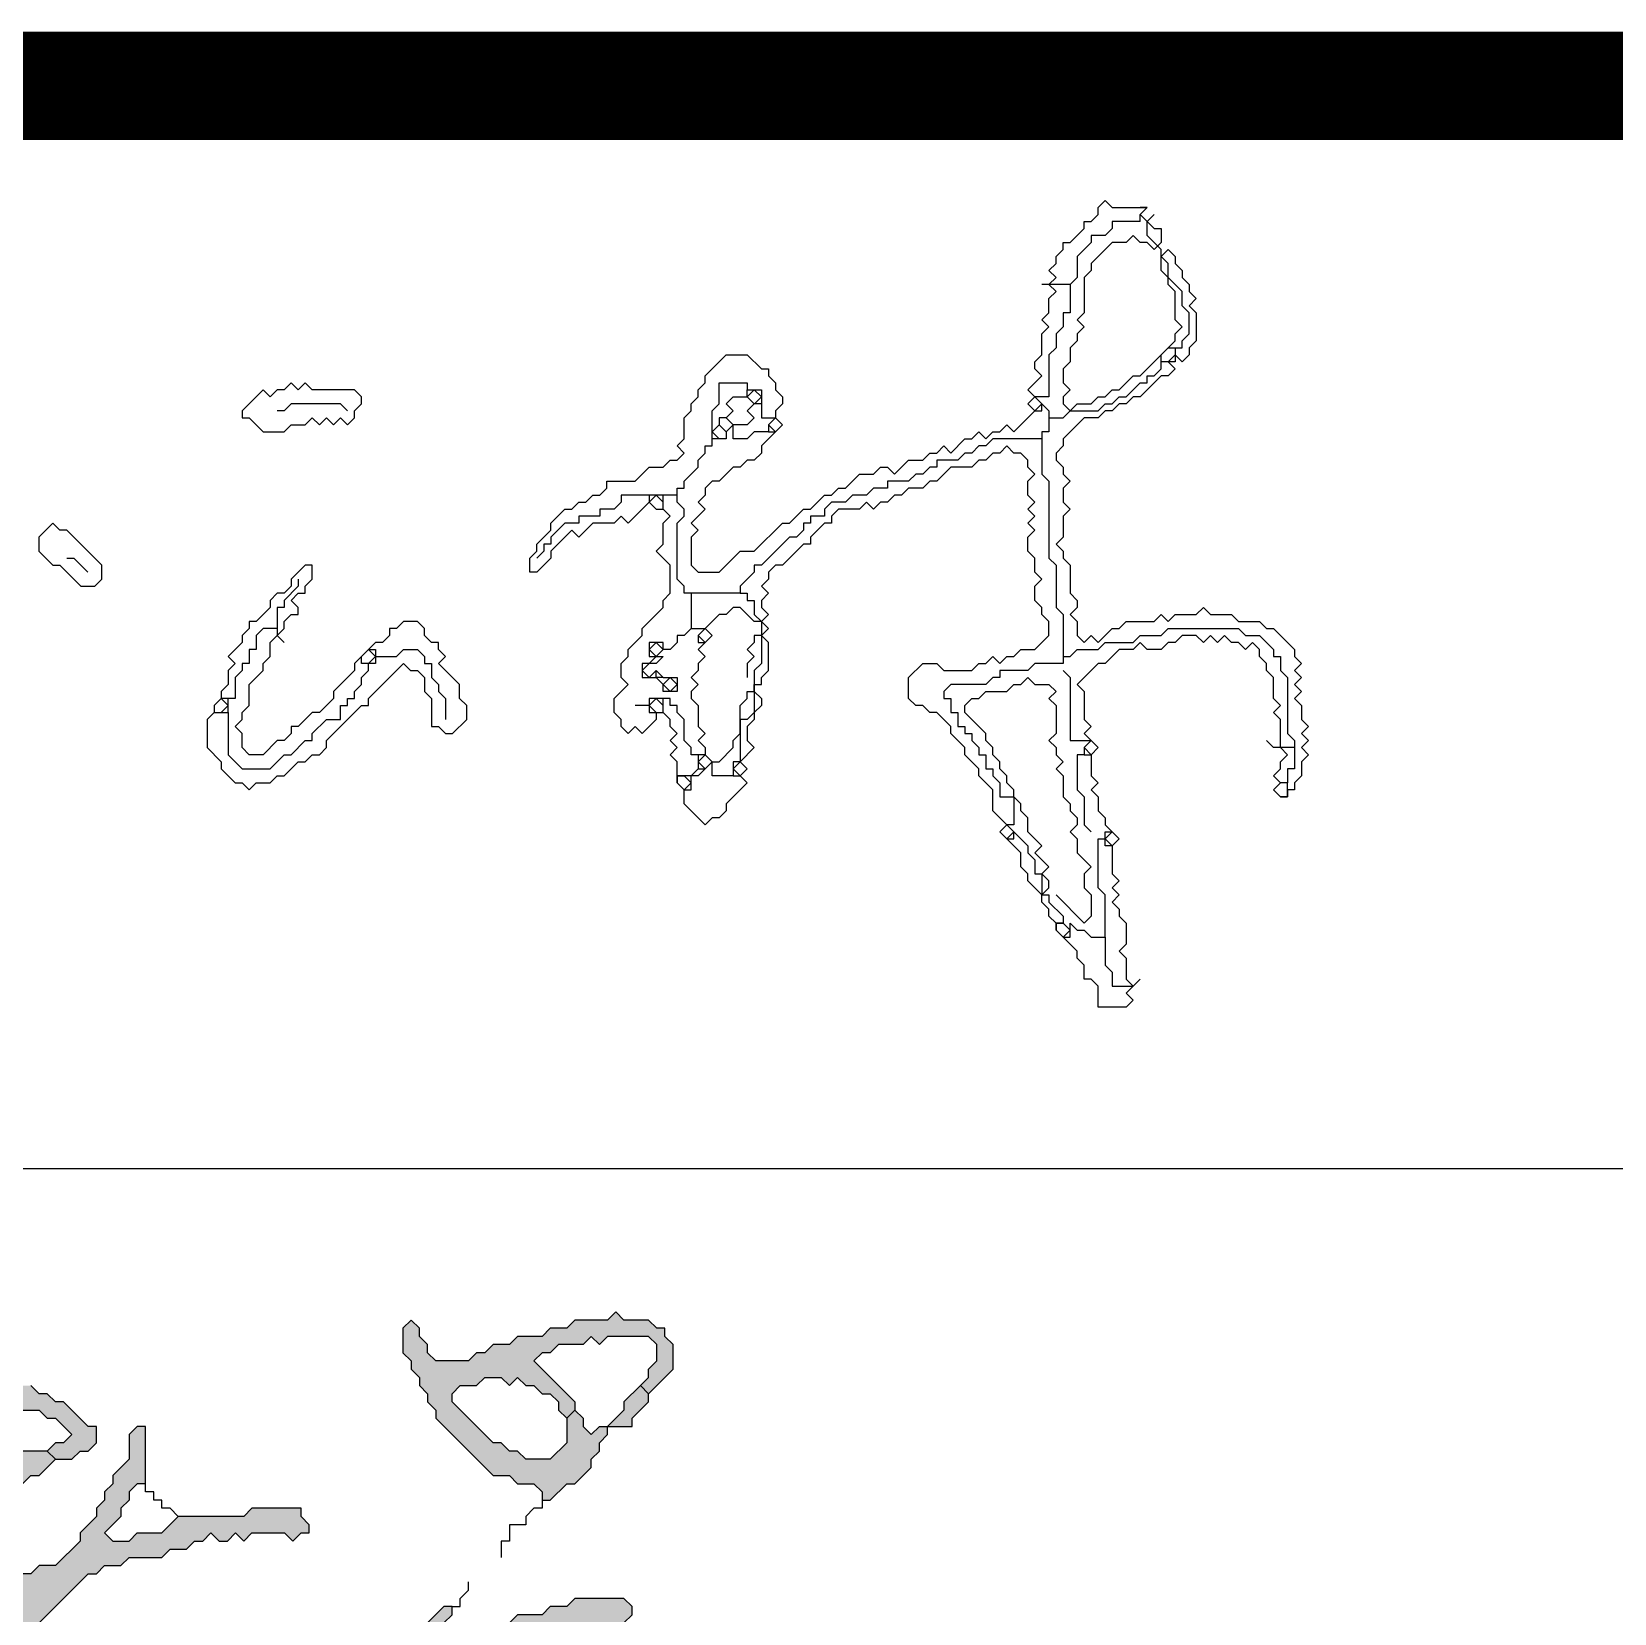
# Model space of a CAD drawing. Header units: millimetres. Extents: x 12325263 to 13848842, y -1463133 to 573208.
# Drawn here: x 12645324 to 12647079, y -1378184 to -1376431 of the extents above; entities that cross this region are included whole.
import ezdxf
from ezdxf.enums import TextEntityAlignment as Align

# ---------------------------------------------------------------- set-up
doc = ezdxf.new("R2010")
doc.units = ezdxf.units.MM
doc.header["$LTSCALE"] = 1000
doc.layers.add('TITLIN', color=7, linetype='Continuous')
doc.layers.add('电子签名', color=6, linetype='Continuous')
doc.styles.add('ACHT', font='simhei.ttf')
doc.styles.add('TITXC', font='simhei.ttf')
doc.styles.add('TITXV', font='', dxfattribs={"width": 0.7})
doc.styles.get('TITXV').set_extended_font_data('SimSun')

# ---------------------------------------------------------------- blocks, each defined once
blk = doc.blocks.new('横向图框_A0')
at = {"layer": 'TITLIN'}
blk.add_line((1114, 206.115), (1179, 206.115), dxfattribs=at)
at = {"layer": 'TITLIN', "const_width": 0.8}
blk.add_lwpolyline([(1114, 214.115), (1179, 214.115)], dxfattribs=at)
at = {"style": 'TITXV', "width": 0.8}
for tag, p in [('智能化', (9.375, 781)), ('暖通', (3.125, 781)), ('给排水', (15.625, 705)), ('建筑', (3.125, 705)), ('结构', (9.375, 705)), ('电气', (21.875, 705))]:
    blk.add_attdef(tag, text='', height=2.5, rotation=90, dxfattribs=at).set_placement(p, align=Align.MIDDLE_CENTER)
for tag, height, style, p in [('总工程师', 3, 'ACHT', (1143.109, 210.304)), ('审定', 3, 'ACHT', (1143.109, 202.304)), ('审核', 3, 'ACHT', (1143.109, 194.304)), ('设计总负责人1', 3, 'ACHT', (1143.109, 186.304)), ('设计总负责人2', 3, 'ACHT', (1143.109, 178.304)), ('设计总负责人3', 3, 'ACHT', (1143.109, 170.304)), ('专业负责人1', 3, 'ACHT', (1143.109, 162.304)), ('专业负责人2', 3, 'ACHT', (1143.109, 154.304)), ('专业负责人3', 3, 'ACHT', (1143.109, 146.304)), ('校核1', 3, 'ACHT', (1143.109, 138.304)), ('校核2', 3, 'ACHT', (1143.109, 130.304)), ('设计1', 3, 'ACHT', (1143.109, 122.304)), ('设计2', 3, 'ACHT', (1143.109, 114.304)), ('工程编号', 3, 'TITXC', (1142.308, 74.793)), ('专业', 3, 'TITXC', (1170.433, 74.793)), ('设计阶段', 3, 'TITXC', (1155.544, 67.776)), ('图号', 5, 'TITXC', (1140.343, 32.746)), ('出图日期', 3, 'ACHT', (1144.346, 24.293))]:
    blk.add_attdef(tag, text='', height=height, dxfattribs=dict(style=style)).set_placement(p, align=Align.MIDDLE_CENTER)
at = {"style": 'TITXC', "flags": 1}
for tag, height, p in [('建设单位', 3, (1149.822, 102.293)), ('工程名称', 3, (1149.822, 86.293)), ('图纸名称', 5, (1149.822, 51.043))]:
    blk.add_attdef(tag, text='', height=height, dxfattribs=at).set_placement(p, align=Align.MIDDLE_CENTER)
at = {"style": 'ACHT', "width": 0.8}
for tag, p in [('版本号', (1172.763, 32.793)), ('序号', (1172.763, 24.293))]:
    blk.add_attdef(tag, text='', height=3, dxfattribs=at).set_placement(p, align=Align.MIDDLE_CENTER)
blk = doc.blocks.new('*U20')
blk.add_blockref('横向图框_A0', (0, 0))
blk = doc.blocks.new('zhauau')
for points in [[(-72861.85, -93841.98), (-72857.96, -93838.09), (-72861.85, -93834.2), (-72857.96, -93830.31), (-72857.96, -93826.42), (-72854.07, -93822.54), (-72854.07, -93818.65), (-72850.18, -93818.65), (-72842.41, -93810.87), (-72842.41, -93806.98), (-72838.52, -93806.98), (-72834.63, -93803.1), (-72834.63, -93799.21), (-72830.74, -93795.32), (-72826.85, -93799.21), (-72811.3, -93799.21)], [(-72811.3, -93799.21), (-72807.41, -93799.21), (-72811.3, -93803.1), (-72807.41, -93806.98)], [(-72811.3, -93806.98), (-72811.3, -93803.1), (-72807.41, -93799.21), (-72811.3, -93799.21)], [(-72791.86, -93876.97), (-72787.97, -93876.97), (-72787.97, -93873.08), (-72784.09, -93869.19), (-72784.09, -93857.53), (-72787.97, -93853.64), (-72787.97, -93845.86), (-72795.75, -93838.09), (-72795.75, -93830.31), (-72799.64, -93826.42), (-72799.64, -93822.54), (-72807.41, -93814.76), (-72807.41, -93806.98), (-72803.53, -93803.1)], [(-72811.3, -93806.98), (-72826.85, -93806.98), (-72826.85, -93810.87), (-72830.74, -93814.76), (-72838.52, -93814.76), (-72838.52, -93818.65), (-72846.29, -93826.42), (-72846.29, -93838.09), (-72850.18, -93841.98)], [(-72807.41, -93806.98), (-72807.41, -93806.98)], [(-72807.41, -93806.98), (-72803.53, -93810.87), (-72799.64, -93810.87), (-72799.64, -93818.65)], [(-72799.64, -93818.65), (-72803.53, -93822.54), (-72807.41, -93818.65), (-72811.3, -93818.65), (-72815.19, -93814.76), (-72819.08, -93818.65), (-72826.85, -93818.65), (-72838.52, -93830.31), (-72838.52, -93834.2), (-72842.41, -93838.09), (-72842.41, -93857.53), (-72846.29, -93861.42), (-72842.41, -93865.3), (-72846.29, -93869.19), (-72846.29, -93873.08), (-72850.18, -93876.97), (-72850.18, -93884.74), (-72854.07, -93888.63), (-72854.07, -93896.41), (-72850.18, -93900.3), (-72854.07, -93904.18), (-72854.07, -93908.07), (-72850.18, -93911.96), (-72846.29, -93908.07), (-72838.52, -93908.07), (-72834.63, -93904.18), (-72830.74, -93904.18), (-72826.85, -93900.3), (-72822.97, -93900.3), (-72815.19, -93892.52), (-72811.3, -93892.52), (-72799.64, -93880.86)], [(-72799.64, -93880.86), (-72791.86, -93873.08), (-72791.86, -93869.19), (-72787.97, -93865.3), (-72791.86, -93861.42), (-72791.86, -93845.86), (-72795.75, -93841.98), (-72795.75, -93838.09), (-72799.64, -93834.2), (-72799.64, -93826.42), (-72795.75, -93822.54), (-72791.86, -93826.42), (-72791.86, -93830.31), (-72787.97, -93834.2), (-72787.97, -93838.09), (-72784.09, -93841.98), (-72784.09, -93845.86), (-72780.2, -93849.75), (-72784.09, -93853.64), (-72780.2, -93857.53), (-72780.2, -93873.08), (-72784.09, -93876.97), (-72784.09, -93880.86), (-72787.97, -93884.74)], [(-72869.62, -93904.18), (-72873.51, -93900.3), (-72865.73, -93892.52), (-72869.62, -93888.63), (-72869.62, -93884.74), (-72865.73, -93880.86), (-72865.73, -93869.19), (-72861.85, -93865.3), (-72865.73, -93861.42), (-72861.85, -93857.53), (-72861.85, -93849.75), (-72857.96, -93845.86), (-72861.85, -93841.98)], [(-72850.18, -93841.98), (-72865.73, -93841.98)], [(-72850.18, -93841.98), (-72850.18, -93857.53), (-72854.07, -93857.53), (-72854.07, -93865.3), (-72857.96, -93869.19), (-72857.96, -93876.97), (-72861.85, -93880.86), (-72861.85, -93904.18), (-72865.73, -93904.18)], [(-72861.85, -93841.98), (-72861.85, -93841.98)], [(-73083.46, -93962.5), (-73095.13, -93974.17), (-73099.01, -93970.28), (-73102.9, -93974.17), (-73114.57, -93974.17), (-73122.34, -93981.94), (-73126.23, -93978.06), (-73137.89, -93989.72), (-73137.89, -93993.61), (-73145.67, -94001.38), (-73149.56, -94001.38), (-73149.56, -93993.61), (-73145.67, -93989.72), (-73145.67, -93985.83), (-73137.89, -93978.06), (-73137.89, -93974.17), (-73130.12, -93966.39), (-73126.23, -93966.39), (-73122.34, -93962.5), (-73118.45, -93962.5), (-73114.57, -93958.62), (-73110.68, -93958.62), (-73106.79, -93954.73), (-73106.79, -93950.84), (-73091.24, -93950.84), (-73083.46, -93943.06), (-73075.69, -93943.06), (-73071.8, -93939.18), (-73067.91, -93939.18), (-73064.02, -93935.29), (-73067.91, -93931.4), (-73064.02, -93927.51), (-73064.02, -93915.85), (-73060.13, -93911.96), (-73060.13, -93908.07), (-73056.25, -93904.18), (-73056.25, -93900.3), (-73052.36, -93896.41), (-73052.36, -93892.52), (-73040.69, -93880.86), (-73029.03, -93880.86), (-73021.25, -93888.63), (-73017.37, -93888.63), (-73017.37, -93892.52), (-73013.48, -93896.41), (-73013.48, -93900.3), (-73009.59, -93904.18), (-73009.59, -93908.07), (-73013.48, -93911.96), (-73013.48, -93915.85)], [(-72787.97, -93884.74), (-72791.86, -93880.86), (-72795.75, -93884.74), (-72791.86, -93888.63), (-72795.75, -93892.52), (-72799.64, -93892.52), (-72811.3, -93904.18), (-72815.19, -93904.18), (-72819.08, -93908.07), (-72822.97, -93908.07), (-72826.85, -93911.96), (-72830.74, -93911.96), (-72834.63, -93915.85), (-72842.41, -93915.85), (-72854.07, -93927.51), (-72854.07, -93931.4), (-72857.96, -93935.29), (-72857.96, -93939.18), (-72854.07, -93943.06), (-72854.07, -93946.95), (-72850.18, -93950.84), (-72854.07, -93954.73), (-72854.07, -93962.5), (-72850.18, -93966.39), (-72854.07, -93970.28), (-72854.07, -93981.94), (-72857.96, -93985.83), (-72854.07, -93989.72), (-72854.07, -93993.61), (-72850.18, -93997.5), (-72850.18, -94013.05), (-72846.29, -94016.94), (-72846.29, -94020.82), (-72850.18, -94024.71), (-72846.29, -94028.6), (-72846.29, -94036.38), (-72842.41, -94040.26), (-72838.52, -94036.38), (-72834.63, -94040.26), (-72826.85, -94032.49), (-72822.97, -94032.49), (-72819.08, -94028.6), (-72803.53, -94028.6), (-72799.64, -94024.71), (-72795.75, -94028.6), (-72791.86, -94024.71), (-72780.2, -94024.71), (-72776.31, -94020.82), (-72772.42, -94024.71), (-72760.76, -94024.71), (-72756.87, -94028.6), (-72745.21, -94028.6), (-72741.32, -94032.49), (-72737.43, -94032.49), (-72725.77, -94044.15), (-72725.77, -94048.04), (-72721.88, -94051.93), (-72725.77, -94055.82), (-72721.88, -94059.7), (-72725.77, -94063.59), (-72721.88, -94067.48), (-72725.77, -94071.37), (-72721.88, -94075.26), (-72721.88, -94083.03), (-72717.99, -94086.92), (-72721.88, -94090.81), (-72717.99, -94094.7), (-72721.88, -94098.58), (-72717.99, -94102.47), (-72721.88, -94106.36), (-72721.88, -94114.14), (-72725.77, -94118.02), (-72725.77, -94121.91), (-72729.65, -94121.91)], [(-72799.64, -93884.74), (-72799.64, -93880.86), (-72795.75, -93876.97), (-72791.86, -93876.97)], [(-72791.86, -93876.97), (-72791.86, -93884.74), (-72799.64, -93884.74)], [(-72861.85, -93915.85), (-72854.07, -93915.85), (-72850.18, -93911.96), (-72834.63, -93911.96), (-72830.74, -93908.07), (-72826.85, -93908.07), (-72822.97, -93904.18), (-72819.08, -93904.18), (-72811.3, -93896.41), (-72807.41, -93896.41), (-72807.41, -93892.52), (-72803.53, -93892.52), (-72799.64, -93888.63), (-72799.64, -93884.74)], [(-73281.75, -93896.41), (-73285.64, -93900.3), (-73289.53, -93900.3), (-73293.41, -93904.18), (-73297.3, -93900.3), (-73308.97, -93911.96), (-73308.97, -93915.85), (-73305.08, -93915.85), (-73297.3, -93923.62), (-73285.64, -93923.62), (-73281.75, -93919.74), (-73273.97, -93919.74), (-73270.09, -93915.85), (-73266.2, -93919.74), (-73262.31, -93915.85), (-73258.42, -93919.74), (-73254.53, -93915.85), (-73250.65, -93919.74), (-73246.76, -93915.85), (-73246.76, -93911.96), (-73242.87, -93908.07), (-73242.87, -93904.18), (-73246.76, -93900.3), (-73270.09, -93900.3), (-73273.97, -93896.41), (-73277.86, -93900.3), (-73281.75, -93896.41)], [(-73048.47, -93927.51), (-73048.47, -93911.96), (-73044.58, -93908.07), (-73044.58, -93896.41), (-73029.03, -93896.41), (-73029.03, -93900.3)], [(-73250.65, -93911.96), (-73254.53, -93908.07), (-73281.75, -93908.07), (-73285.64, -93911.96), (-73289.53, -93911.96)], [(-73036.81, -93919.74), (-73040.69, -93915.85), (-73036.81, -93911.96), (-73040.69, -93908.07), (-73036.81, -93904.18), (-73029.03, -93904.18)], [(-73029.03, -93904.18), (-73025.14, -93900.3), (-73021.25, -93904.18), (-73029.03, -93911.96), (-73025.14, -93915.85), (-73029.03, -93919.74), (-73036.81, -93919.74)], [(-73029.03, -93900.3), (-73021.25, -93900.3), (-73021.25, -93908.07)], [(-73021.25, -93908.07), (-73025.14, -93908.07), (-73029.03, -93904.18), (-73029.03, -93900.3)], [(-73021.25, -93908.07), (-73021.25, -93915.85), (-73017.37, -93915.85)], [(-72869.62, -93911.96), (-72873.51, -93908.07), (-72869.62, -93904.18)], [(-72865.73, -93904.18), (-72869.62, -93904.18), (-72873.51, -93908.07), (-72869.62, -93911.96), (-72865.73, -93911.96)], [(-72869.62, -93904.18), (-72865.73, -93908.07), (-72869.62, -93911.96)], [(-72865.73, -93911.96), (-72865.73, -93908.07), (-72861.85, -93911.96), (-72861.85, -93915.85)], [(-73013.48, -93923.62), (-73021.25, -93931.4), (-73021.25, -93935.29), (-73025.14, -93939.18), (-73029.03, -93939.18), (-73032.92, -93943.06), (-73036.81, -93943.06), (-73044.58, -93950.84), (-73048.47, -93950.84), (-73052.36, -93954.73), (-73052.36, -93958.62), (-73056.25, -93962.5), (-73052.36, -93966.39), (-73060.13, -93974.17), (-73056.25, -93978.06), (-73060.13, -93981.94), (-73060.13, -93997.5), (-73056.25, -94001.38), (-73044.58, -94001.38), (-73032.92, -93989.72), (-73025.14, -93989.72), (-73009.59, -93974.17), (-73005.7, -93974.17), (-72997.93, -93966.39), (-72994.04, -93966.39), (-72986.26, -93958.62), (-72982.37, -93958.62), (-72978.49, -93954.73), (-72974.6, -93954.73), (-72966.82, -93946.95), (-72959.05, -93946.95), (-72955.16, -93943.06), (-72951.27, -93943.06), (-72947.38, -93946.95), (-72939.61, -93939.18), (-72931.83, -93939.18), (-72927.94, -93935.29), (-72924.05, -93935.29), (-72920.17, -93931.4), (-72916.28, -93935.29), (-72908.5, -93927.51), (-72904.61, -93927.51), (-72900.73, -93923.62), (-72896.84, -93927.51), (-72892.95, -93923.62), (-72889.06, -93923.62), (-72885.17, -93919.74), (-72881.29, -93923.62), (-72869.62, -93911.96)], [(-73017.37, -93923.62), (-73025.14, -93923.62), (-73029.03, -93927.51), (-73036.81, -93927.51), (-73036.81, -93919.74), (-73040.69, -93915.85), (-73044.58, -93915.85), (-73044.58, -93919.74), (-73040.69, -93923.62), (-73040.69, -93927.51), (-73048.47, -93927.51)], [(-73013.48, -93915.85), (-73017.37, -93919.74), (-73013.48, -93923.62)], [(-73017.37, -93915.85), (-73013.48, -93915.85), (-73017.37, -93919.74), (-73017.37, -93923.62)], [(-73013.48, -93923.62), (-73009.59, -93919.74), (-73013.48, -93915.85)], [(-72861.85, -93915.85), (-72861.85, -93923.62), (-72865.73, -93923.62), (-72865.73, -93927.51)], [(-73036.81, -93919.74), (-73040.69, -93923.62), (-73044.58, -93919.74), (-73048.47, -93923.62), (-73044.58, -93927.51)], [(-73017.37, -93923.62), (-73013.48, -93923.62), (-73009.59, -93919.74)], [(-73067.91, -93958.62), (-73067.91, -93954.73), (-73064.02, -93954.73), (-73064.02, -93950.84), (-73056.25, -93943.06), (-73056.25, -93939.18), (-73052.36, -93935.29), (-73052.36, -93931.4), (-73048.47, -93931.4), (-73048.47, -93927.51)], [(-72865.73, -93927.51), (-72892.95, -93927.51), (-72896.84, -93931.4), (-72900.73, -93931.4), (-72904.61, -93935.29), (-72908.5, -93935.29), (-72912.39, -93939.18), (-72924.05, -93939.18), (-72924.05, -93943.06), (-72927.94, -93943.06), (-72931.83, -93946.95), (-72935.72, -93946.95), (-72939.61, -93950.84), (-72951.27, -93950.84), (-72951.27, -93954.73), (-72959.05, -93954.73), (-72962.93, -93958.62), (-72970.71, -93958.62), (-72974.6, -93962.5), (-72982.37, -93962.5), (-72986.26, -93966.39), (-72986.26, -93970.28), (-72994.04, -93970.28), (-72994.04, -93974.17), (-72997.93, -93974.17), (-72997.93, -93978.06), (-73001.81, -93981.94), (-73005.7, -93981.94), (-73021.25, -93997.5), (-73025.14, -93997.5), (-73025.14, -94001.38), (-73032.92, -94009.16), (-73032.92, -94013.05)], [(-72885.17, -94141.35), (-72892.95, -94133.58), (-72892.95, -94121.91), (-72900.73, -94114.14), (-72900.73, -94110.25), (-72908.5, -94102.47), (-72908.5, -94098.58), (-72916.28, -94090.81), (-72916.28, -94086.92), (-72924.05, -94079.14), (-72927.94, -94079.14), (-72931.83, -94075.26), (-72935.72, -94075.26), (-72939.61, -94071.37), (-72939.61, -94059.7), (-72931.83, -94051.93), (-72924.05, -94051.93), (-72920.17, -94055.82), (-72904.61, -94055.82), (-72900.73, -94051.93), (-72896.84, -94051.93), (-72892.95, -94048.04), (-72889.06, -94051.93), (-72885.17, -94048.04), (-72881.29, -94048.04), (-72877.4, -94044.15), (-72869.62, -94044.15), (-72861.85, -94036.38), (-72861.85, -94028.6), (-72865.73, -94024.71), (-72865.73, -94020.82), (-72869.62, -94016.94), (-72869.62, -94009.16), (-72865.73, -94005.27), (-72869.62, -94001.38), (-72869.62, -93993.61), (-72873.51, -93989.72), (-72873.51, -93981.94), (-72869.62, -93978.06), (-72873.51, -93974.17), (-72869.62, -93970.28), (-72873.51, -93966.39), (-72869.62, -93962.5), (-72873.51, -93958.62), (-72873.51, -93950.84), (-72869.62, -93946.95), (-72873.51, -93943.06), (-72873.51, -93939.18), (-72877.4, -93935.29), (-72881.29, -93935.29), (-72885.17, -93931.4), (-72889.06, -93935.29), (-72892.95, -93935.29), (-72896.84, -93939.18), (-72900.73, -93939.18), (-72904.61, -93943.06), (-72916.28, -93943.06), (-72924.05, -93950.84), (-72927.94, -93950.84), (-72931.83, -93954.73), (-72939.61, -93954.73), (-72943.49, -93958.62), (-72947.38, -93958.62), (-72951.27, -93962.5), (-72955.16, -93962.5), (-72959.05, -93966.39), (-72962.93, -93962.5), (-72966.82, -93966.39), (-72978.49, -93966.39), (-72982.37, -93970.28), (-72982.37, -93974.17), (-72986.26, -93974.17), (-72994.04, -93981.94), (-72994.04, -93985.83), (-72997.93, -93985.83), (-73009.59, -93997.5), (-73013.48, -93997.5), (-73017.37, -94001.38), (-73017.37, -94005.27), (-73021.25, -94009.16), (-73017.37, -94013.05), (-73021.25, -94016.94), (-73021.25, -94020.82), (-73017.37, -94024.71), (-73021.25, -94028.6)], [(-72865.73, -93927.51), (-72865.73, -93946.95), (-72861.85, -93950.84), (-72861.85, -93993.61), (-72857.96, -93997.5), (-72857.96, -94020.82), (-72854.07, -94024.71), (-72854.07, -94048.04)], [(-73083.46, -93958.62), (-73099.01, -93958.62), (-73099.01, -93962.5), (-73102.9, -93966.39), (-73110.68, -93966.39), (-73110.68, -93970.28), (-73122.34, -93970.28), (-73122.34, -93974.17), (-73130.12, -93974.17), (-73137.89, -93981.94), (-73137.89, -93985.83), (-73141.78, -93985.83), (-73141.78, -93989.72), (-73145.67, -93993.61)], [(-73075.69, -93966.39), (-73075.69, -93962.5), (-73079.57, -93958.62), (-73083.46, -93962.5)], [(-73075.69, -93958.62), (-73083.46, -93958.62)], [(-73083.46, -93958.62), (-73083.46, -93962.5), (-73079.57, -93966.39), (-73075.69, -93966.39), (-73075.69, -93958.62)], [(-73067.91, -93958.62), (-73075.69, -93958.62)], [(-73060.13, -94013.05), (-73064.02, -94013.05), (-73064.02, -94009.16), (-73067.91, -94005.27), (-73067.91, -93974.17), (-73064.02, -93970.28), (-73064.02, -93966.39), (-73067.91, -93962.5), (-73067.91, -93958.62)], [(-73075.69, -94079.14), (-73075.69, -94075.26), (-73079.57, -94071.37), (-73083.46, -94075.26), (-73079.57, -94079.14), (-73079.57, -94083.03), (-73087.35, -94090.81), (-73091.24, -94086.92), (-73095.13, -94090.81), (-73099.01, -94086.92), (-73099.01, -94083.03), (-73102.9, -94079.14), (-73102.9, -94071.37), (-73095.13, -94063.59), (-73099.01, -94059.7), (-73099.01, -94051.93), (-73095.13, -94048.04), (-73095.13, -94044.15), (-73087.35, -94036.38), (-73087.35, -94032.49), (-73075.69, -94020.82), (-73075.69, -94016.94), (-73071.8, -94013.05), (-73071.8, -93997.5), (-73079.57, -93989.72), (-73075.69, -93985.83), (-73075.69, -93974.17), (-73071.8, -93970.28), (-73075.69, -93966.39)], [(-73083.46, -93962.5), (-73079.57, -93966.39), (-73075.69, -93966.39)], [(-73413.94, -93974.17), (-73421.72, -93981.94), (-73421.72, -93989.72), (-73413.94, -93997.5), (-73410.05, -93997.5), (-73398.39, -94009.16), (-73390.61, -94009.16), (-73386.73, -94005.27), (-73386.73, -93997.5), (-73406.17, -93978.06), (-73410.05, -93978.06), (-73413.94, -93974.17)], [(-73406.17, -93993.61), (-73402.28, -93993.61), (-73394.5, -94001.38)], [(-73277.86, -94005.27), (-73277.86, -94009.16), (-73285.64, -94016.94), (-73285.64, -94020.82), (-73289.53, -94020.82), (-73289.53, -94032.49)], [(-73277.86, -94013.05), (-73273.97, -94013.05), (-73273.97, -94009.16), (-73270.09, -94005.27), (-73270.09, -93997.5), (-73273.97, -93997.5), (-73281.75, -94005.27), (-73281.75, -94009.16), (-73285.64, -94013.05)], [(-73285.64, -94013.05), (-73289.53, -94013.05), (-73293.41, -94016.94), (-73293.41, -94020.82), (-73301.19, -94028.6), (-73305.08, -94028.6), (-73305.08, -94032.49), (-73308.97, -94036.38), (-73308.97, -94040.26), (-73316.74, -94048.04), (-73312.85, -94051.93), (-73316.74, -94055.82), (-73316.74, -94063.59), (-73320.63, -94067.48), (-73320.63, -94071.37)], [(-73289.53, -94036.38), (-73285.64, -94032.49), (-73285.64, -94028.6), (-73281.75, -94024.71), (-73277.86, -94024.71), (-73277.86, -94020.82), (-73281.75, -94016.94), (-73277.86, -94013.05)], [(-73032.92, -94013.05), (-73060.13, -94013.05)], [(-73060.13, -94013.05), (-73060.13, -94032.49)], [(-73032.92, -94013.05), (-73029.03, -94013.05), (-73029.03, -94016.94), (-73025.14, -94016.94), (-73025.14, -94024.71), (-73021.25, -94028.6), (-73021.25, -94051.93), (-73025.14, -94055.82), (-73025.14, -94079.14), (-73029.03, -94083.03), (-73032.92, -94083.03), (-73032.92, -94106.36)], [(-73021.25, -94028.6), (-73025.14, -94028.6), (-73032.92, -94020.82), (-73036.81, -94020.82), (-73040.69, -94024.71), (-73044.58, -94024.71), (-73052.36, -94032.49)], [(-73324.52, -94079.14), (-73328.41, -94083.03), (-73328.41, -94098.58), (-73320.63, -94106.36), (-73320.63, -94110.25), (-73312.85, -94118.02), (-73308.97, -94118.02), (-73305.08, -94121.91), (-73301.19, -94118.02), (-73293.41, -94118.02), (-73289.53, -94114.14), (-73285.64, -94114.14), (-73277.86, -94106.36), (-73273.97, -94106.36), (-73270.09, -94102.47), (-73266.2, -94102.47), (-73262.31, -94098.58), (-73262.31, -94094.7), (-73242.87, -94075.26), (-73238.98, -94075.26), (-73238.98, -94071.37), (-73219.54, -94051.93), (-73215.65, -94055.82), (-73211.77, -94055.82), (-73207.88, -94059.7), (-73207.88, -94067.48), (-73203.99, -94071.37), (-73203.99, -94086.92), (-73200.1, -94086.92), (-73196.21, -94090.81), (-73192.33, -94090.81), (-73184.55, -94083.03), (-73184.55, -94075.26), (-73188.44, -94071.37), (-73188.44, -94063.59), (-73200.1, -94051.93), (-73196.21, -94048.04), (-73200.1, -94044.15), (-73200.1, -94040.26), (-73203.99, -94040.26), (-73207.88, -94036.38), (-73207.88, -94032.49), (-73211.77, -94028.6), (-73219.54, -94028.6), (-73223.43, -94032.49), (-73227.32, -94032.49), (-73227.32, -94036.38), (-73231.21, -94040.26), (-73235.09, -94040.26), (-73238.98, -94044.15)], [(-73021.25, -94036.38), (-73017.37, -94032.49), (-73021.25, -94028.6)], [(-73289.53, -94032.49), (-73297.3, -94032.49), (-73301.19, -94036.38), (-73301.19, -94044.15), (-73305.08, -94044.15), (-73305.08, -94051.93), (-73308.97, -94051.93), (-73308.97, -94055.82), (-73312.85, -94059.7), (-73312.85, -94071.37), (-73316.74, -94071.37)], [(-73238.98, -94044.15), (-73246.76, -94051.93), (-73246.76, -94055.82), (-73258.42, -94067.48), (-73258.42, -94071.37), (-73266.2, -94079.14), (-73270.09, -94079.14), (-73277.86, -94086.92), (-73281.75, -94086.92), (-73281.75, -94090.81), (-73285.64, -94094.7), (-73289.53, -94094.7), (-73297.3, -94102.47), (-73305.08, -94102.47), (-73308.97, -94098.58), (-73308.97, -94090.81), (-73312.85, -94086.92), (-73308.97, -94083.03), (-73308.97, -94079.14), (-73305.08, -94075.26), (-73305.08, -94063.59), (-73297.3, -94055.82), (-73297.3, -94051.93), (-73293.41, -94048.04), (-73293.41, -94040.26), (-73289.53, -94036.38)], [(-73289.53, -94032.49), (-73289.53, -94036.38), (-73285.64, -94040.26)], [(-73289.53, -94036.38), (-73285.64, -94040.26)], [(-73079.57, -94048.04), (-73083.46, -94044.15), (-73079.57, -94040.26), (-73075.69, -94044.15), (-73079.57, -94048.04)], [(-73075.69, -94044.15), (-73075.69, -94040.26), (-73083.46, -94040.26), (-73083.46, -94048.04), (-73075.69, -94048.04), (-73079.57, -94051.93)], [(-73060.13, -94032.49), (-73064.02, -94036.38), (-73067.91, -94036.38), (-73067.91, -94040.26), (-73071.8, -94044.15), (-73075.69, -94044.15)], [(-73060.13, -94032.49), (-73052.36, -94032.49), (-73056.25, -94036.38), (-73056.25, -94040.26), (-73052.36, -94040.26), (-73048.47, -94036.38)], [(-73052.36, -94040.26), (-73056.25, -94044.15), (-73052.36, -94048.04), (-73056.25, -94051.93), (-73056.25, -94055.82), (-73060.13, -94059.7), (-73056.25, -94063.59), (-73060.13, -94067.48), (-73060.13, -94071.37), (-73056.25, -94075.26), (-73056.25, -94086.92), (-73052.36, -94090.81), (-73056.25, -94094.7), (-73052.36, -94098.58), (-73052.36, -94102.47)], [(-73052.36, -94032.49), (-73056.25, -94036.38), (-73052.36, -94040.26)], [(-73052.36, -94040.26), (-73048.47, -94036.38), (-73052.36, -94032.49)], [(-73021.25, -94036.38), (-73025.14, -94036.38), (-73025.14, -94040.26), (-73029.03, -94044.15), (-73025.14, -94048.04), (-73029.03, -94051.93), (-73029.03, -94059.7)], [(-73025.14, -94067.48), (-73025.14, -94063.59), (-73021.25, -94063.59), (-73021.25, -94059.7), (-73017.37, -94055.82), (-73017.37, -94040.26), (-73021.25, -94036.38)], [(-72854.07, -94048.04), (-72850.18, -94048.04), (-72846.29, -94044.15), (-72834.63, -94044.15), (-72830.74, -94040.26), (-72815.19, -94040.26), (-72811.3, -94036.38), (-72799.64, -94036.38), (-72795.75, -94032.49), (-72756.87, -94032.49), (-72752.98, -94036.38), (-72745.21, -94036.38), (-72737.43, -94044.15), (-72737.43, -94048.04), (-72733.54, -94048.04), (-72733.54, -94055.82), (-72729.65, -94059.7), (-72729.65, -94090.81), (-72725.77, -94094.7), (-72725.77, -94098.58)], [(-72733.54, -94098.58), (-72733.54, -94083.03), (-72737.43, -94079.14), (-72733.54, -94075.26), (-72737.43, -94071.37), (-72737.43, -94059.7), (-72741.32, -94055.82), (-72741.32, -94051.93), (-72745.21, -94048.04), (-72745.21, -94044.15), (-72749.09, -94040.26), (-72752.98, -94044.15), (-72756.87, -94040.26), (-72760.76, -94040.26), (-72764.65, -94036.38), (-72768.53, -94040.26), (-72772.42, -94036.38), (-72776.31, -94040.26), (-72780.2, -94036.38), (-72787.97, -94036.38), (-72791.86, -94040.26), (-72795.75, -94040.26), (-72799.64, -94044.15), (-72807.41, -94044.15), (-72811.3, -94040.26), (-72815.19, -94044.15), (-72822.97, -94044.15), (-72830.74, -94051.93), (-72834.63, -94051.93), (-72846.29, -94063.59), (-72842.41, -94067.48), (-72842.41, -94083.03), (-72838.52, -94086.92), (-72842.41, -94090.81), (-72838.52, -94094.7)], [(-73238.98, -94051.93), (-73242.87, -94051.93), (-73242.87, -94048.04), (-73238.98, -94044.15), (-73235.09, -94044.15), (-73235.09, -94048.04)], [(-73238.98, -94044.15), (-73235.09, -94048.04), (-73238.98, -94051.93)], [(-73235.09, -94048.04), (-73235.09, -94051.93), (-73238.98, -94051.93)], [(-73235.09, -94048.04), (-73223.43, -94048.04), (-73219.54, -94044.15), (-73211.77, -94044.15), (-73207.88, -94048.04), (-73207.88, -94051.93), (-73203.99, -94051.93), (-73203.99, -94059.7), (-73200.1, -94063.59), (-73200.1, -94067.48), (-73196.21, -94071.37), (-73196.21, -94083.03)], [(-73079.57, -94048.04), (-73087.35, -94055.82), (-73083.46, -94059.7), (-73079.57, -94055.82)], [(-72854.07, -94048.04), (-72854.07, -94051.93), (-72869.62, -94051.93), (-72873.51, -94055.82), (-72889.06, -94055.82), (-72889.06, -94059.7), (-72892.95, -94059.7), (-72896.84, -94063.59), (-72916.28, -94063.59), (-72920.17, -94067.48), (-72920.17, -94071.37), (-72916.28, -94071.37), (-72916.28, -94079.14), (-72912.39, -94079.14), (-72912.39, -94086.92), (-72908.5, -94086.92), (-72908.5, -94090.81), (-72904.61, -94090.81), (-72904.61, -94094.7), (-72900.73, -94098.58), (-72900.73, -94102.47), (-72896.84, -94102.47), (-72896.84, -94110.25), (-72892.95, -94110.25), (-72892.95, -94114.14), (-72889.06, -94118.02), (-72889.06, -94125.8), (-72881.29, -94125.8), (-72881.29, -94141.35)], [(-73316.74, -94079.14), (-73316.74, -94102.47), (-73308.97, -94110.25), (-73293.41, -94110.25), (-73285.64, -94102.47), (-73281.75, -94102.47), (-73273.97, -94094.7), (-73270.09, -94094.7), (-73270.09, -94090.81), (-73262.31, -94083.03), (-73254.53, -94083.03), (-73254.53, -94075.26), (-73250.65, -94075.26), (-73250.65, -94071.37), (-73246.76, -94071.37), (-73246.76, -94067.48), (-73242.87, -94063.59), (-73242.87, -94059.7), (-73238.98, -94055.82), (-73238.98, -94051.93)], [(-73079.57, -94051.93), (-73087.35, -94051.93), (-73087.35, -94059.7), (-73079.57, -94059.7)], [(-73079.57, -94059.7), (-73079.57, -94055.82), (-73075.69, -94059.7)], [(-72854.07, -94055.82), (-72850.18, -94059.7), (-72850.18, -94094.7), (-72842.41, -94094.7)], [(-73075.69, -94059.7), (-73067.91, -94059.7), (-73067.91, -94067.48), (-73075.69, -94067.48), (-73075.69, -94063.59), (-73079.57, -94059.7)], [(-73075.69, -94059.7), (-73079.57, -94059.7)], [(-73071.8, -94059.7), (-73075.69, -94063.59), (-73071.8, -94067.48), (-73067.91, -94063.59), (-73071.8, -94059.7)], [(-72865.73, -94180.23), (-72861.85, -94176.34), (-72861.85, -94172.46), (-72865.73, -94168.57), (-72861.85, -94164.68), (-72869.62, -94156.9), (-72865.73, -94153.02), (-72873.51, -94145.24), (-72873.51, -94137.46), (-72877.4, -94133.58), (-72877.4, -94129.69), (-72881.29, -94125.8), (-72881.29, -94121.91), (-72885.17, -94118.02), (-72885.17, -94114.14), (-72889.06, -94110.25), (-72889.06, -94106.36), (-72892.95, -94102.47), (-72892.95, -94098.58), (-72896.84, -94094.7), (-72896.84, -94090.81), (-72908.5, -94079.14), (-72908.5, -94075.26), (-72904.61, -94071.37), (-72900.73, -94071.37), (-72896.84, -94067.48), (-72885.17, -94067.48), (-72881.29, -94063.59), (-72877.4, -94063.59), (-72873.51, -94059.7), (-72869.62, -94063.59), (-72861.85, -94063.59), (-72857.96, -94067.48), (-72861.85, -94071.37), (-72857.96, -94075.26), (-72857.96, -94090.81), (-72861.85, -94094.7), (-72857.96, -94098.58), (-72857.96, -94102.47), (-72854.07, -94106.36), (-72857.96, -94110.25), (-72854.07, -94114.14), (-72854.07, -94125.8), (-72850.18, -94129.69), (-72850.18, -94133.58), (-72846.29, -94137.46), (-72846.29, -94141.35), (-72850.18, -94145.24), (-72846.29, -94149.13), (-72846.29, -94156.9), (-72838.52, -94164.68), (-72842.41, -94168.57), (-72842.41, -94176.34), (-72838.52, -94180.23), (-72838.52, -94191.9), (-72842.41, -94195.78), (-72857.96, -94180.23)], [(-73316.74, -94071.37), (-73320.63, -94071.37), (-73324.52, -94075.26), (-73324.52, -94079.14), (-73316.74, -94079.14)], [(-73320.63, -94071.37), (-73324.52, -94075.26), (-73324.52, -94079.14)], [(-73324.52, -94079.14), (-73320.63, -94079.14), (-73316.74, -94075.26), (-73320.63, -94071.37)], [(-73316.74, -94079.14), (-73316.74, -94071.37)], [(-73083.46, -94075.26), (-73091.24, -94075.26)], [(-73075.69, -94071.37), (-73083.46, -94071.37), (-73083.46, -94075.26)], [(-73083.46, -94075.26), (-73083.46, -94079.14), (-73075.69, -94079.14), (-73075.69, -94071.37)], [(-73056.25, -94102.47), (-73060.13, -94102.47), (-73060.13, -94098.58), (-73064.02, -94094.7), (-73064.02, -94083.03), (-73067.91, -94079.14), (-73067.91, -94075.26), (-73071.8, -94075.26), (-73071.8, -94071.37), (-73075.69, -94071.37)], [(-73052.36, -94102.47), (-73056.25, -94106.36), (-73052.36, -94110.25), (-73048.47, -94106.36), (-73044.58, -94106.36), (-73036.81, -94098.58), (-73036.81, -94094.7), (-73032.92, -94090.81), (-73032.92, -94075.26), (-73029.03, -94071.37), (-73029.03, -94067.48), (-73025.14, -94067.48)], [(-73025.14, -94067.48), (-73021.25, -94071.37), (-73021.25, -94075.26), (-73025.14, -94079.14), (-73025.14, -94083.03), (-73029.03, -94086.92), (-73029.03, -94094.7), (-73025.14, -94098.58), (-73032.92, -94106.36)], [(-73067.91, -94114.14), (-73067.91, -94106.36), (-73071.8, -94102.47), (-73067.91, -94098.58), (-73071.8, -94094.7), (-73067.91, -94090.81), (-73071.8, -94086.92), (-73071.8, -94083.03), (-73075.69, -94079.14)], [(-72842.41, -94094.7), (-72838.52, -94094.7), (-72842.41, -94098.58), (-72842.41, -94102.47)], [(-72838.52, -94094.7), (-72842.41, -94098.58), (-72838.52, -94102.47)], [(-72842.41, -94102.47), (-72838.52, -94102.47), (-72834.63, -94098.58)], [(-72838.52, -94102.47), (-72834.63, -94098.58), (-72838.52, -94094.7)], [(-72733.54, -94098.58), (-72737.43, -94098.58), (-72741.32, -94094.7)], [(-72725.77, -94098.58), (-72737.43, -94098.58), (-72741.32, -94094.7)], [(-72729.65, -94121.91), (-72729.65, -94125.8), (-72733.54, -94125.8), (-72737.43, -94121.91), (-72733.54, -94118.02), (-72737.43, -94114.14), (-72733.54, -94110.25), (-72733.54, -94106.36), (-72729.65, -94102.47), (-72733.54, -94098.58)], [(-72725.77, -94098.58), (-72725.77, -94110.25), (-72729.65, -94110.25), (-72729.65, -94118.02)], [(-73056.25, -94110.25), (-73052.36, -94110.25), (-73056.25, -94114.14), (-73060.13, -94114.14)], [(-73060.13, -94114.14), (-73056.25, -94110.25)], [(-73048.47, -94110.25), (-73048.47, -94106.36), (-73052.36, -94102.47), (-73056.25, -94102.47)], [(-73056.25, -94102.47), (-73056.25, -94110.25)], [(-73036.81, -94114.14), (-73048.47, -94114.14), (-73048.47, -94110.25)], [(-73032.92, -94106.36), (-73036.81, -94110.25), (-73032.92, -94114.14)], [(-73032.92, -94106.36), (-73036.81, -94106.36), (-73036.81, -94114.14)], [(-73036.81, -94114.14), (-73032.92, -94114.14), (-73029.03, -94110.25), (-73032.92, -94106.36)], [(-73032.92, -94114.14), (-73029.03, -94110.25), (-73032.92, -94106.36)], [(-72842.41, -94102.47), (-72846.29, -94102.47), (-72846.29, -94121.91), (-72842.41, -94125.8), (-72842.41, -94141.35), (-72838.52, -94145.24)], [(-72838.52, -94102.47), (-72838.52, -94114.14), (-72834.63, -94118.02), (-72838.52, -94121.91), (-72834.63, -94125.8), (-72834.63, -94133.58), (-72830.74, -94137.46), (-72830.74, -94141.35), (-72826.85, -94145.24)], [(-73064.02, -94121.91), (-73067.91, -94118.02), (-73067.91, -94114.14)], [(-73067.91, -94114.14), (-73064.02, -94114.14), (-73060.13, -94118.02), (-73064.02, -94121.91)], [(-73060.13, -94114.14), (-73067.91, -94114.14), (-73067.91, -94118.02), (-73064.02, -94121.91), (-73060.13, -94121.91), (-73060.13, -94114.14)], [(-73032.92, -94114.14), (-73029.03, -94118.02), (-73040.69, -94129.69), (-73040.69, -94133.58), (-73044.58, -94137.46), (-73048.47, -94137.46), (-73052.36, -94141.35), (-73064.02, -94129.69), (-73064.02, -94121.91)], [(-72729.65, -94118.02), (-72733.54, -94118.02), (-72737.43, -94121.91), (-72733.54, -94125.8), (-72729.65, -94125.8), (-72729.65, -94118.02)], [(-72881.29, -94141.35), (-72885.17, -94141.35), (-72889.06, -94145.24), (-72885.17, -94149.13), (-72881.29, -94149.13)], [(-72885.17, -94149.13), (-72889.06, -94145.24), (-72885.17, -94141.35)], [(-72885.17, -94141.35), (-72881.29, -94145.24), (-72885.17, -94149.13)], [(-72881.29, -94149.13), (-72881.29, -94145.24), (-72873.51, -94153.02), (-72873.51, -94156.9), (-72869.62, -94160.79), (-72869.62, -94168.57), (-72865.73, -94168.57), (-72865.73, -94180.23), (-72861.85, -94180.23), (-72861.85, -94184.12), (-72854.07, -94191.9), (-72854.07, -94195.78)], [(-72830.74, -94149.13), (-72830.74, -94145.24), (-72826.85, -94145.24), (-72822.97, -94149.13), (-72826.85, -94153.02), (-72830.74, -94153.02), (-72830.74, -94149.13)], [(-72826.85, -94145.24), (-72830.74, -94149.13), (-72826.85, -94153.02)], [(-72826.85, -94153.02), (-72822.97, -94149.13), (-72826.85, -94145.24)], [(-72865.73, -94180.23), (-72873.51, -94172.46), (-72873.51, -94168.57), (-72877.4, -94164.68), (-72877.4, -94156.9), (-72885.17, -94149.13)], [(-72830.74, -94203.56), (-72830.74, -94180.23), (-72834.63, -94176.34), (-72834.63, -94149.13), (-72830.74, -94149.13)], [(-72826.85, -94153.02), (-72826.85, -94168.57), (-72822.97, -94172.46), (-72826.85, -94176.34), (-72822.97, -94180.23), (-72826.85, -94184.12), (-72822.97, -94188.01), (-72822.97, -94191.9), (-72819.08, -94195.78), (-72819.08, -94207.45), (-72822.97, -94211.34), (-72819.08, -94215.22), (-72819.08, -94226.89), (-72815.19, -94230.78)], [(-72857.96, -94195.78), (-72861.85, -94191.9), (-72861.85, -94188.01), (-72865.73, -94184.12), (-72865.73, -94180.23)], [(-72854.07, -94195.78), (-72857.96, -94195.78), (-72857.96, -94199.67), (-72854.07, -94203.56), (-72850.18, -94203.56), (-72850.18, -94199.67)], [(-72854.07, -94203.56), (-72857.96, -94199.67), (-72857.96, -94195.78)], [(-72857.96, -94195.78), (-72854.07, -94195.78), (-72850.18, -94199.67), (-72854.07, -94203.56)], [(-72850.18, -94199.67), (-72854.07, -94195.78)], [(-72850.18, -94199.67), (-72850.18, -94195.78), (-72846.29, -94199.67), (-72842.41, -94199.67), (-72838.52, -94203.56), (-72830.74, -94203.56)], [(-72815.19, -94230.78), (-72819.08, -94234.66), (-72815.19, -94238.55), (-72819.08, -94242.44), (-72834.63, -94242.44), (-72834.63, -94230.78), (-72838.52, -94226.89), (-72842.41, -94226.89), (-72842.41, -94219.11), (-72846.29, -94215.22), (-72846.29, -94211.34), (-72854.07, -94203.56)], [(-72830.74, -94203.56), (-72830.74, -94219.11), (-72826.85, -94223), (-72826.85, -94230.78), (-72815.19, -94230.78), (-72811.3, -94226.89)], [(-72815.19, -94230.78), (-72815.19, -94230.78)]]:
    blk.add_lwpolyline(points)
blk = doc.blocks.new('fdaf')
at = {"linetype": 'Continuous'}
h = blk.add_hatch(color=256, dxfattribs=at)
h.paths.add_polyline_path([(1541.8, 683.9), (1541.8, 704.9), (1534.8, 711.9), (1534.8, 718.9), (1527.8, 718.9), (1520.8, 725.9), (1499.8, 725.9), (1492.8, 732.9), (1485.8, 725.9), (1457.8, 725.9), (1450.8, 718.9), (1436.8, 718.9), (1429.8, 711.9), (1408.8, 711.9), (1401.8, 704.9), (1387.8, 704.9), (1380.8, 697.9), (1373.8, 697.9), (1366.8, 690.9), (1338.8, 690.9), (1331.8, 697.9), (1331.8, 704.9), (1324.8, 711.9), (1324.8, 718.9), (1317.8, 725.9), (1310.8, 718.9), (1310.8, 697.9), (1317.8, 690.9), (1317.8, 683.9), (1324.8, 676.9), (1324.8, 669.9), (1331.8, 662.9), (1331.8, 655.9), (1338.8, 648.9), (1338.8, 641.9), (1387.8, 592.9), (1401.8, 592.9), (1408.8, 585.9), (1422.8, 585.9), (1429.8, 578.9), (1429.8, 571.9), (1436.8, 571.9), (1450.8, 585.9), (1457.8, 585.9), (1471.8, 599.9), (1471.8, 606.9), (1478.8, 613.9), (1478.8, 620.9), (1485.8, 627.9), (1485.8, 634.9), (1478.8, 634.9), (1471.8, 627.9), (1464.8, 634.9), (1464.8, 641.9), (1457.8, 648.9), (1450.8, 641.9), (1450.8, 620.9), (1436.8, 606.9), (1415.8, 606.9), (1408.8, 613.9), (1401.8, 613.9), (1394.8, 620.9), (1387.8, 620.9), (1352.8, 655.9), (1352.8, 662.9), (1359.8, 669.9), (1373.8, 669.9), (1380.8, 676.9), (1394.8, 676.9), (1401.8, 669.9), (1408.8, 676.9), (1415.8, 669.9), (1422.8, 669.9), (1429.8, 662.9), (1436.8, 662.9), (1443.8, 655.9), (1443.8, 648.9), (1450.8, 641.9), (1457.8, 648.9), (1457.8, 655.9), (1443.8, 669.9), (1422.8, 690.9), (1429.8, 697.9), (1436.8, 697.9), (1443.8, 704.9), (1464.8, 704.9), (1471.8, 711.9), (1478.8, 704.9), (1485.8, 711.9), (1520.8, 711.9), (1527.8, 704.9), (1527.8, 690.9), (1520.8, 683.9), (1520.8, 676.9), (1513.8, 669.9), (1520.8, 662.9), (1527.8, 669.9)])
h.paths.add_polyline_path([(1506.8, 641.9), (1520.8, 655.9), (1520.8, 662.9), (1513.8, 669.9), (1499.8, 655.9), (1499.8, 648.9), (1485.8, 634.9), (1506.8, 634.9)], flags=17)
for points in [[(992.6, 669.9), (985.6, 669.9), (978.6, 676.9), (964.6, 676.9), (957.6, 669.9), (957.6, 634.9), (964.6, 627.9), (964.6, 613.9), (950.6, 599.9), (943.6, 599.9), (936.6, 592.9), (922.6, 592.9), (915.6, 585.9), (901.6, 585.9), (894.6, 578.9), (880.6, 578.9), (873.6, 571.9), (866.6, 571.9), (859.6, 564.9), (838.6, 564.9), (831.6, 557.9), (838.6, 550.9), (838.6, 543.9), (845.6, 543.9), (852.6, 550.9), (866.6, 550.9), (880.6, 564.9), (901.6, 564.9), (908.6, 571.9), (922.6, 571.9), (929.6, 578.9), (943.6, 578.9), (950.6, 585.9), (957.6, 585.9), (964.6, 578.9), (964.6, 543.9), (957.6, 536.9), (957.6, 522.9), (964.6, 515.9), (957.6, 508.9), (964.6, 501.9), (971.6, 501.9), (978.6, 508.9), (971.6, 515.9), (971.6, 529.9), (978.6, 536.9), (978.6, 578.9), (992.6, 592.9), (999.6, 592.9), (1013.6, 606.9), (1006.6, 613.9), (985.6, 613.9), (978.6, 620.9), (978.6, 641.9), (985.6, 648.9), (999.6, 648.9), (1006.6, 641.9), (1013.6, 641.9), (1027.6, 627.9), (1020.6, 620.9), (1013.6, 620.9), (1006.6, 613.9), (1013.6, 606.9), (1027.6, 606.9), (1034.6, 613.9), (1041.6, 613.9), (1048.6, 620.9), (1048.6, 634.9), (1041.6, 634.9), (1020.6, 655.9), (1013.6, 655.9), (1006.6, 662.9), (999.6, 662.9)], [(1041.6, 508.9), (1048.6, 508.9), (1055.6, 515.9), (1069.6, 515.9), (1076.6, 522.9), (1104.6, 522.9), (1111.6, 529.9), (1125.6, 529.9), (1132.6, 536.9), (1139.6, 536.9), (1146.6, 543.9), (1153.6, 536.9), (1160.6, 536.9), (1167.6, 543.9), (1174.6, 536.9), (1181.6, 543.9), (1209.6, 543.9), (1216.6, 536.9), (1223.6, 543.9), (1230.6, 543.9), (1230.6, 550.9), (1223.6, 557.9), (1223.6, 564.9), (1181.6, 564.9), (1174.6, 557.9), (1118.6, 557.9), (1104.6, 543.9), (1083.6, 543.9), (1076.6, 536.9), (1062.6, 536.9), (1055.6, 543.9), (1069.6, 557.9), (1069.6, 564.9), (1076.6, 571.9), (1076.6, 578.9), (1083.6, 585.9), (1090.6, 585.9), (1090.6, 634.9), (1083.6, 634.9), (1076.6, 627.9), (1076.6, 606.9), (1062.6, 592.9), (1062.6, 585.9), (1055.6, 578.9), (1055.6, 571.9), (1048.6, 564.9), (1048.6, 557.9), (1034.6, 543.9), (1034.6, 536.9), (1013.6, 515.9), (999.6, 515.9), (992.6, 508.9), (978.6, 508.9), (971.6, 501.9), (964.6, 501.9), (957.6, 494.9), (943.6, 494.9), (936.6, 487.9), (922.6, 487.9), (915.6, 480.9), (901.6, 480.9), (894.6, 473.9), (880.6, 473.9), (873.6, 466.9), (859.6, 466.9), (852.6, 459.9), (824.6, 459.9), (817.6, 452.9), (796.6, 452.9), (789.6, 445.9), (761.6, 445.9), (754.6, 438.9), (747.6, 445.9), (740.6, 438.9), (719.6, 438.9), (712.6, 431.9), (705.6, 431.9), (705.6, 424.9), (712.6, 417.9), (747.6, 417.9), (754.6, 424.9), (782.6, 424.9), (789.6, 431.9), (796.6, 424.9), (810.6, 438.9), (817.6, 438.9), (824.6, 431.9), (831.6, 438.9), (838.6, 438.9), (845.6, 445.9), (859.6, 445.9), (866.6, 452.9), (901.6, 452.9), (908.6, 459.9), (915.6, 459.9), (922.6, 466.9), (929.6, 466.9), (936.6, 473.9), (957.6, 473.9), (971.6, 487.9), (978.6, 487.9), (985.6, 480.9), (985.6, 473.9), (915.6, 403.9), (915.6, 396.9), (845.6, 326.9), (845.6, 305.9), (852.6, 298.9), (859.6, 305.9), (866.6, 305.9), (866.6, 312.9), (873.6, 319.9), (880.6, 319.9), (894.6, 333.9), (901.6, 333.9), (908.6, 326.9), (908.6, 319.9), (915.6, 312.9), (929.6, 312.9), (936.6, 319.9), (950.6, 319.9), (964.6, 333.9), (985.6, 333.9), (999.6, 347.9), (1013.6, 333.9), (1013.6, 312.9), (992.6, 291.9), (992.6, 284.9), (985.6, 277.9), (985.6, 270.9), (978.6, 263.9), (978.6, 256.9), (971.6, 249.9), (971.6, 228.9), (978.6, 221.9), (978.6, 214.9), (985.6, 207.9), (985.6, 200.9), (971.6, 186.9), (971.6, 179.9), (964.6, 172.9), (964.6, 116.9), (971.6, 109.9), (971.6, 102.9), (985.6, 88.9), (1020.6, 88.9), (1027.6, 95.9), (1041.6, 95.9), (1048.6, 102.9), (1055.6, 102.9), (1090.6, 137.9), (1090.6, 144.9), (1097.6, 151.9), (1097.6, 193.9), (1083.6, 207.9), (1076.6, 207.9), (1069.6, 200.9), (1090.6, 179.9), (1090.6, 172.9), (1083.6, 165.9), (1083.6, 158.9), (1076.6, 151.9), (1076.6, 144.9), (1062.6, 130.9), (1055.6, 130.9), (1034.6, 109.9), (1013.6, 109.9), (1006.6, 102.9), (999.6, 102.9), (985.6, 116.9), (985.6, 137.9), (978.6, 144.9), (978.6, 151.9), (985.6, 158.9), (985.6, 165.9), (992.6, 172.9), (992.6, 179.9), (999.6, 186.9), (999.6, 193.9), (1013.6, 207.9), (1020.6, 200.9), (1027.6, 200.9), (1034.6, 207.9), (1062.6, 207.9), (1069.6, 200.9), (1076.6, 207.9), (1069.6, 214.9), (1055.6, 214.9), (1048.6, 221.9), (1034.6, 221.9), (1027.6, 228.9), (1034.6, 235.9), (1041.6, 235.9), (1041.6, 249.9), (1034.6, 249.9), (1020.6, 235.9), (1013.6, 228.9), (992.6, 228.9), (985.6, 235.9), (985.6, 242.9), (999.6, 256.9), (999.6, 263.9), (1013.6, 277.9), (1013.6, 284.9), (1020.6, 291.9), (1020.6, 298.9), (1027.6, 305.9), (1027.6, 319.9), (1034.6, 326.9), (1034.6, 333.9), (1020.6, 347.9), (1020.6, 354.9), (999.6, 354.9), (957.6, 354.9), (950.6, 347.9), (929.6, 347.9), (922.6, 340.9), (901.6, 340.9), (894.6, 347.9), (901.6, 354.9), (901.6, 361.9), (929.6, 389.9), (936.6, 389.9), (936.6, 396.9), (985.6, 445.9), (985.6, 452.9)]]:
    blk.add_hatch(color=256, dxfattribs=at).paths.add_polyline_path(points)
h = blk.add_hatch(color=256, dxfattribs=at)
h.paths.add_polyline_path([(1506.8, 480.9), (1499.8, 487.9), (1457.8, 487.9), (1450.8, 480.9), (1436.8, 480.9), (1429.8, 473.9), (1408.8, 473.9), (1401.8, 466.9), (1387.8, 466.9), (1373.8, 452.9), (1352.8, 452.9), (1345.8, 445.9), (1338.8, 445.9), (1331.8, 438.9), (1317.8, 452.9), (1289.8, 424.9), (1282.8, 424.9), (1282.8, 410.9), (1310.8, 410.9), (1317.8, 417.9), (1331.8, 417.9), (1338.8, 424.9), (1345.8, 424.9), (1352.8, 431.9), (1359.8, 431.9), (1366.8, 438.9), (1380.8, 438.9), (1387.8, 445.9), (1394.8, 445.9), (1401.8, 452.9), (1408.8, 452.9), (1415.8, 459.9), (1436.8, 459.9), (1443.8, 466.9), (1464.8, 466.9), (1464.8, 459.9), (1485.8, 459.9), (1492.8, 452.9), (1499.8, 459.9), (1499.8, 466.9), (1506.8, 473.9)])
h.paths.add_polyline_path([(1352.8, 473.9), (1352.8, 480.9), (1345.8, 480.9), (1317.8, 452.9), (1331.8, 438.9), (1338.8, 445.9), (1331.8, 452.9), (1345.8, 466.9)], flags=16)
for p, q in [((1527.8, 669.9), (1520.8, 662.9)), ((1443.8, 648.9), (1450.8, 641.9)), ((1013.6, 620.9), (1006.6, 613.9))]:
    blk.add_line(p, q, dxfattribs=at)
for points in [[(1527.8, 718.9), (1520.8, 725.9), (1499.8, 725.9), (1492.8, 732.9), (1485.8, 725.9), (1457.8, 725.9), (1450.8, 718.9), (1436.8, 718.9), (1429.8, 711.9), (1408.8, 711.9), (1401.8, 704.9), (1387.8, 704.9), (1380.8, 697.9), (1373.8, 697.9), (1366.8, 690.9), (1338.8, 690.9), (1331.8, 697.9), (1331.8, 704.9), (1324.8, 711.9), (1324.8, 718.9), (1317.8, 725.9), (1310.8, 718.9), (1310.8, 697.9), (1317.8, 690.9), (1317.8, 683.9), (1324.8, 676.9), (1324.8, 669.9), (1331.8, 662.9), (1331.8, 655.9), (1338.8, 648.9), (1338.8, 641.9), (1387.8, 592.9), (1401.8, 592.9), (1408.8, 585.9), (1422.8, 585.9), (1429.8, 578.9), (1429.8, 571.9)], [(1527.8, 669.9), (1541.8, 683.9), (1541.8, 704.9), (1534.8, 711.9), (1534.8, 718.9), (1527.8, 718.9)], [(1513.8, 669.9), (1520.8, 676.9), (1520.8, 683.9), (1527.8, 690.9), (1527.8, 704.9), (1520.8, 711.9), (1485.8, 711.9), (1478.8, 704.9), (1471.8, 711.9), (1464.8, 704.9), (1443.8, 704.9), (1436.8, 697.9), (1429.8, 697.9), (1422.8, 690.9), (1443.8, 669.9)], [(1013.6, 606.9), (1027.6, 606.9), (1034.6, 613.9), (1041.6, 613.9), (1048.6, 620.9), (1048.6, 634.9), (1041.6, 634.9), (1020.6, 655.9), (1013.6, 655.9), (1006.6, 662.9), (999.6, 662.9), (992.6, 669.9)], [(1457.8, 648.9), (1450.8, 641.9), (1450.8, 620.9), (1436.8, 606.9), (1415.8, 606.9), (1408.8, 613.9), (1401.8, 613.9), (1394.8, 620.9), (1387.8, 620.9), (1352.8, 655.9), (1352.8, 662.9), (1359.8, 669.9), (1373.8, 669.9), (1380.8, 676.9), (1394.8, 676.9), (1401.8, 669.9), (1408.8, 676.9), (1415.8, 669.9), (1422.8, 669.9), (1429.8, 662.9), (1436.8, 662.9), (1443.8, 655.9), (1443.8, 648.9)], [(1443.8, 669.9), (1457.8, 655.9), (1457.8, 648.9)], [(1513.8, 669.9), (1499.8, 655.9), (1499.8, 648.9), (1485.8, 634.9)], [(1506.8, 641.9), (1520.8, 655.9), (1520.8, 662.9), (1513.8, 669.9)], [(1013.6, 606.9), (1006.6, 613.9), (985.6, 613.9), (978.6, 620.9), (978.6, 641.9), (985.6, 648.9), (999.6, 648.9), (1006.6, 641.9), (1013.6, 641.9), (1027.6, 627.9), (1020.6, 620.9), (1013.6, 620.9)], [(1457.8, 648.9), (1464.8, 641.9), (1464.8, 634.9), (1471.8, 627.9), (1478.8, 634.9), (1485.8, 634.9)], [(1485.8, 634.9), (1506.8, 634.9), (1506.8, 641.9)], [(1090.6, 585.9), (1090.6, 634.9), (1083.6, 634.9), (1076.6, 627.9), (1076.6, 606.9), (1062.6, 592.9), (1062.6, 585.9), (1055.6, 578.9), (1055.6, 571.9), (1048.6, 564.9), (1048.6, 557.9), (1034.6, 543.9), (1034.6, 536.9), (1013.6, 515.9), (999.6, 515.9), (992.6, 508.9), (978.6, 508.9)], [(1478.8, 620.9), (1485.8, 627.9), (1485.8, 634.9)], [(1429.8, 571.9), (1436.8, 571.9), (1450.8, 585.9), (1457.8, 585.9), (1471.8, 599.9), (1471.8, 606.9), (1478.8, 613.9), (1478.8, 620.9)], [(978.6, 508.9), (971.6, 515.9), (971.6, 529.9), (978.6, 536.9), (978.6, 578.9), (992.6, 592.9), (999.6, 592.9), (1013.6, 606.9)], [(1090.6, 585.9), (1083.6, 585.9), (1076.6, 578.9), (1076.6, 571.9), (1069.6, 564.9), (1069.6, 557.9), (1055.6, 543.9), (1062.6, 536.9), (1076.6, 536.9), (1083.6, 543.9), (1104.6, 543.9), (1118.6, 557.9)], [(1118.6, 557.9), (1111.6, 564.9), (1104.6, 564.9), (1104.6, 571.9), (1097.6, 571.9), (1097.6, 578.9), (1090.6, 578.9), (1090.6, 585.9)], [(1429.8, 571.9), (1429.8, 564.9), (1422.8, 564.9), (1415.8, 557.9), (1415.8, 550.9), (1401.8, 550.9), (1401.8, 536.9), (1394.8, 536.9), (1394.8, 522.9)], [(985.6, 452.9), (1041.6, 508.9), (1048.6, 508.9), (1055.6, 515.9), (1069.6, 515.9), (1076.6, 522.9), (1104.6, 522.9), (1111.6, 529.9), (1125.6, 529.9), (1132.6, 536.9), (1139.6, 536.9), (1146.6, 543.9), (1153.6, 536.9), (1160.6, 536.9), (1167.6, 543.9), (1174.6, 536.9), (1181.6, 543.9), (1209.6, 543.9), (1216.6, 536.9), (1223.6, 543.9), (1230.6, 543.9), (1230.6, 550.9), (1223.6, 557.9), (1223.6, 564.9), (1181.6, 564.9), (1174.6, 557.9), (1118.6, 557.9)], [(1352.8, 480.9), (1359.8, 480.9), (1359.8, 487.9), (1366.8, 494.9), (1366.8, 501.9)], [(1499.8, 459.9), (1499.8, 466.9), (1506.8, 473.9), (1506.8, 480.9), (1499.8, 487.9), (1457.8, 487.9), (1450.8, 480.9), (1436.8, 480.9), (1429.8, 473.9), (1408.8, 473.9), (1401.8, 466.9), (1387.8, 466.9), (1373.8, 452.9), (1352.8, 452.9), (1345.8, 445.9), (1338.8, 445.9)], [(1352.8, 480.9), (1345.8, 480.9), (1317.8, 452.9)], [(1345.8, 466.9), (1352.8, 473.9), (1352.8, 480.9)]]:
    blk.add_lwpolyline(points, dxfattribs=at)
blk = doc.blocks.new('A$C62AF6C70')
at = {"layer": '电子签名'}
blk.add_lwpolyline([(0, 0), (0, 10382.2), (2510.4, 10382.2), (2510.4, 0)], close=True, dxfattribs=at)
for name, p, xscale, yscale, zscale in [('zhauau', (99066.4, 135357.9), 1.333333333223985, 1.333333333223985, 1.333333333223985), ('fdaf', (307.4, 8843), 0.8640000000057723, 0.8640000000057723, 0.8640000000057723)]:
    blk.add_blockref(name, p, dxfattribs=dict(at, xscale=xscale, yscale=yscale, zscale=zscale))
blk = doc.blocks.new('A$C15443CC7')
for name, p, xscale, yscale, zscale in [('*U20', (0, 0), 150, 150, 150), ('A$C62AF6C70', (173084.4, 16544), 1.49999999998998, 1.49999999998998, 1.49999999998998)]:
    blk.add_blockref(name, p, dxfattribs=dict(xscale=xscale, yscale=yscale, zscale=zscale))

msp = doc.modelspace()

# ---------------------------------------------------------------- block references
msp.add_blockref('A$C15443CC7', (12470491.6, -1408608))

doc.saveas('drawing.dxf')
